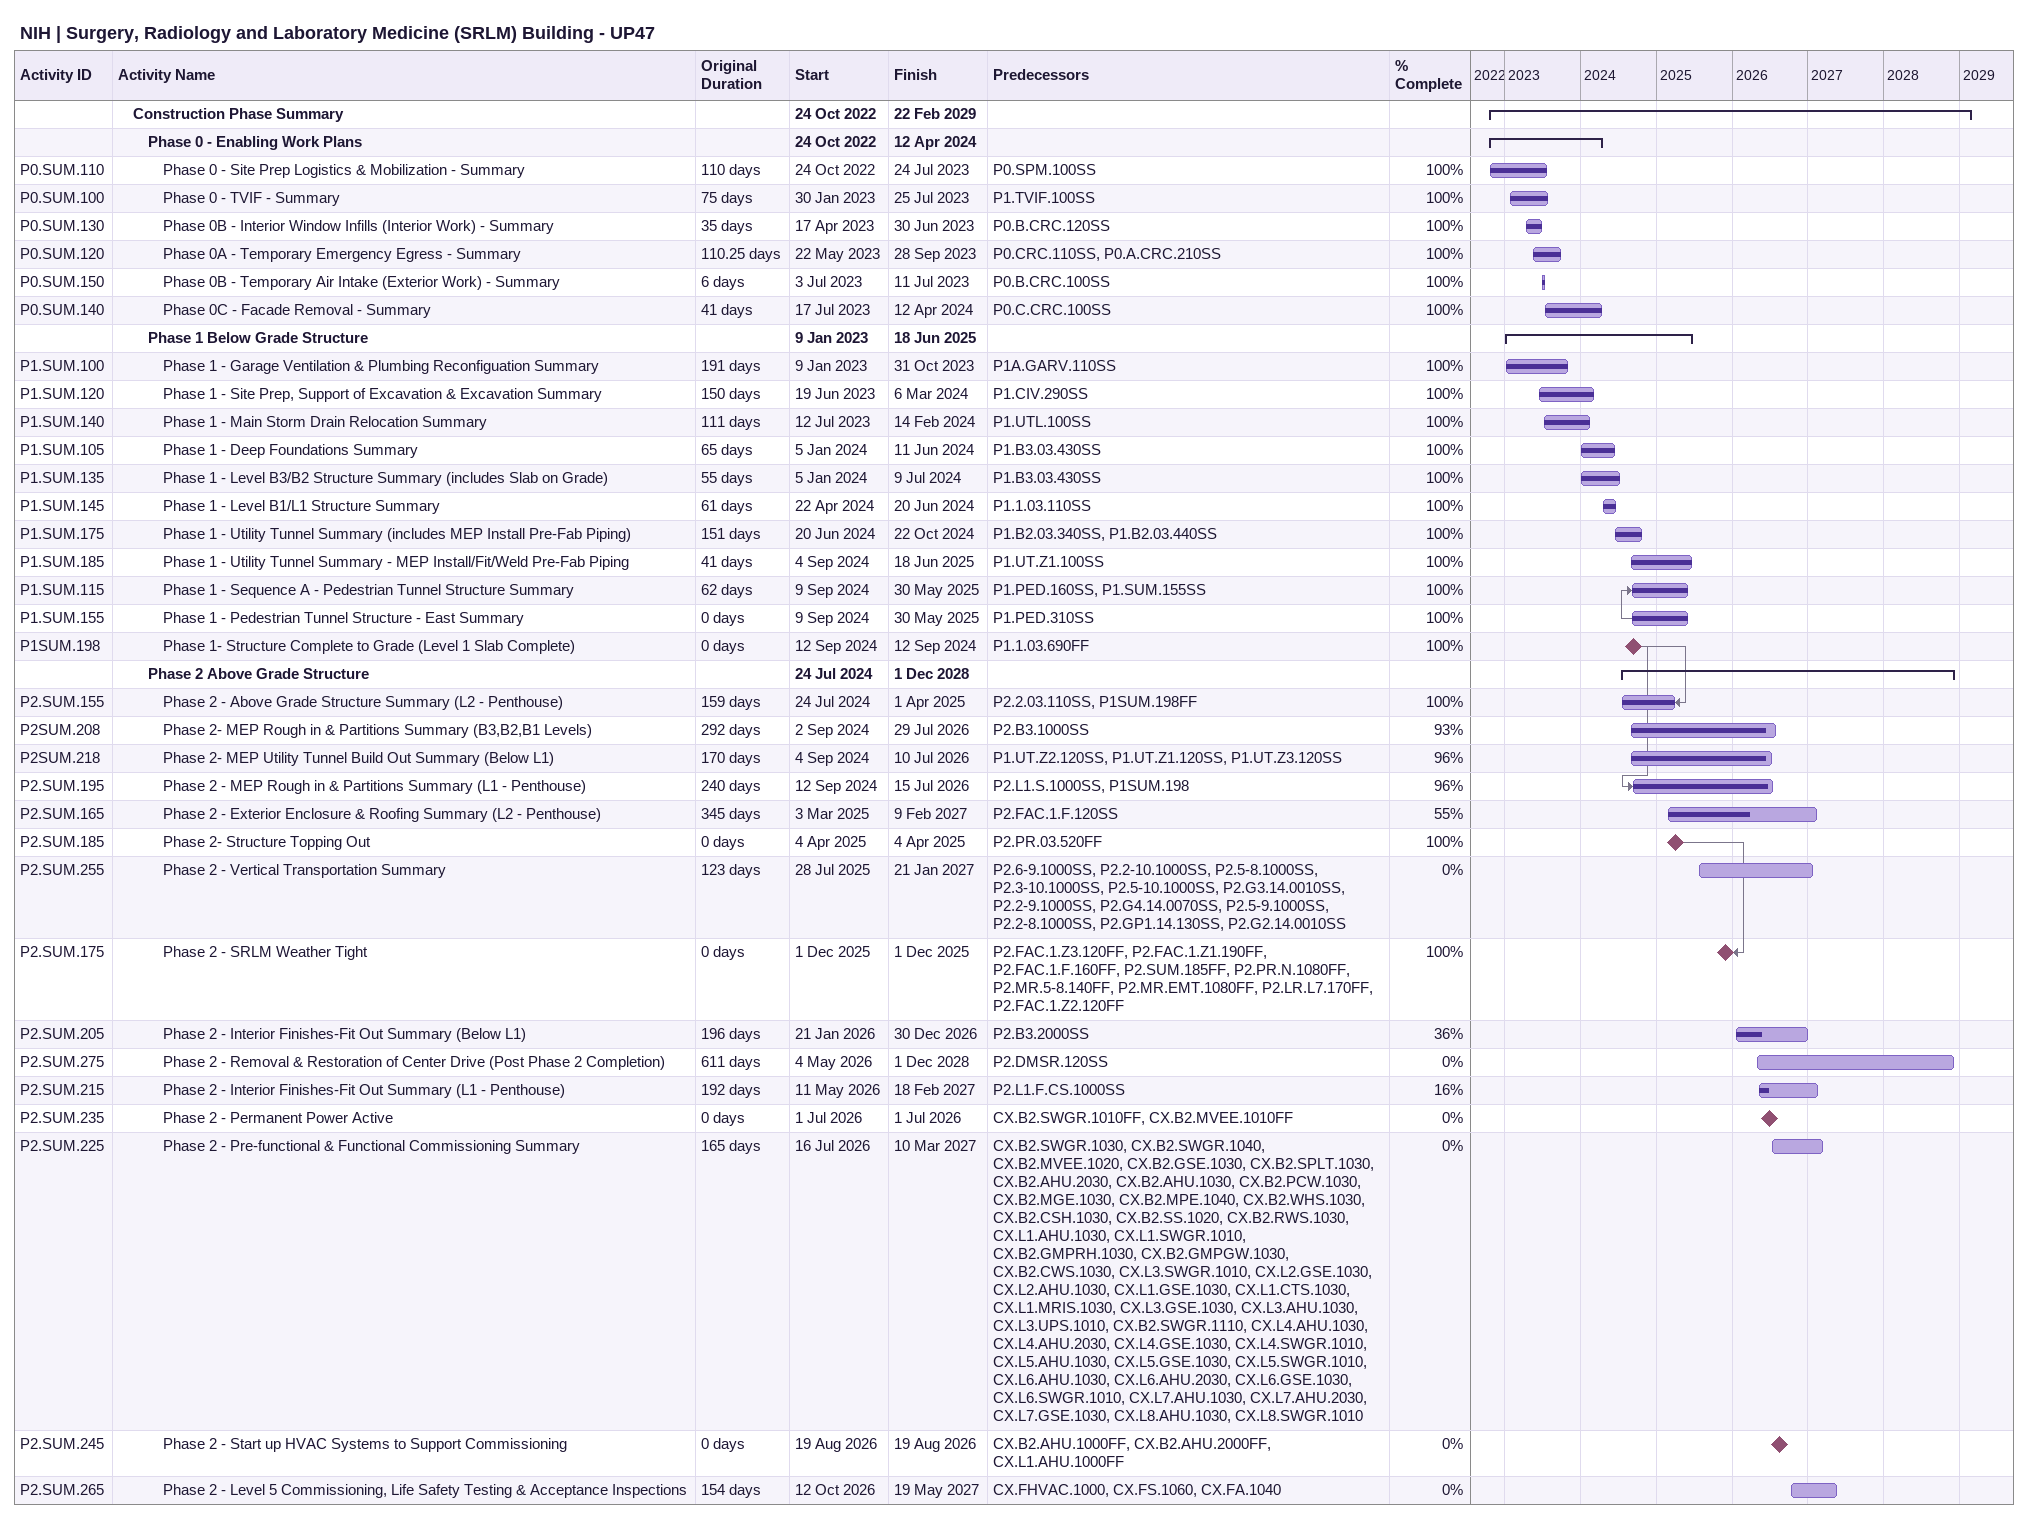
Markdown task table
NIH | Surgery, Radiology and Laboratory Medicine (SRLM) Building - UP47

| ID | Level | Task | Original duration | Start | Finish | Predecessors | % complete |
|---|---|---|---|---|---|---|---|
|  | 2 | **Construction Phase Summary** |  | 2022-10-24 | 2029-02-22 |  |  |
|  | 3 | **Phase 0 - Enabling Work Plans** |  | 2022-10-24 | 2024-04-12 |  |  |
| P0.SUM.110 | 4 | Phase 0 - Site Prep Logistics & Mobilization - Summary | 110d | 2022-10-24 | 2023-07-24 | P0.SPM.100SS | 100 |
| P0.SUM.100 | 4 | Phase 0 - TVIF - Summary | 75d | 2023-01-30 | 2023-07-25 | P1.TVIF.100SS | 100 |
| P0.SUM.130 | 4 | Phase 0B - Interior Window Infills (Interior Work) - Summary | 35d | 2023-04-17 | 2023-06-30 | P0.B.CRC.120SS | 100 |
| P0.SUM.120 | 4 | Phase 0A - Temporary Emergency Egress - Summary | 110.25d | 2023-05-22 | 2023-09-28 | P0.CRC.110SS, P0.A.CRC.210SS | 100 |
| P0.SUM.150 | 4 | Phase 0B - Temporary Air Intake (Exterior Work) - Summary | 6d | 2023-07-03 | 2023-07-11 | P0.B.CRC.100SS | 100 |
| P0.SUM.140 | 4 | Phase 0C - Facade Removal - Summary | 41d | 2023-07-17 | 2024-04-12 | P0.C.CRC.100SS | 100 |
|  | 3 | **Phase 1 Below Grade Structure** |  | 2023-01-09 | 2025-06-18 |  |  |
| P1.SUM.100 | 4 | Phase 1 - Garage Ventilation & Plumbing Reconfiguation Summary | 191d | 2023-01-09 | 2023-10-31 | P1A.GARV.110SS | 100 |
| P1.SUM.120 | 4 | Phase 1 - Site Prep, Support of Excavation & Excavation Summary | 150d | 2023-06-19 | 2024-03-06 | P1.CIV.290SS | 100 |
| P1.SUM.140 | 4 | Phase 1 - Main Storm Drain Relocation Summary | 111d | 2023-07-12 | 2024-02-14 | P1.UTL.100SS | 100 |
| P1.SUM.105 | 4 | Phase 1 - Deep Foundations Summary | 65d | 2024-01-05 | 2024-06-11 | P1.B3.03.430SS | 100 |
| P1.SUM.135 | 4 | Phase 1 - Level B3/B2 Structure Summary (includes Slab on Grade) | 55d | 2024-01-05 | 2024-07-09 | P1.B3.03.430SS | 100 |
| P1.SUM.145 | 4 | Phase 1 - Level B1/L1 Structure Summary | 61d | 2024-04-22 | 2024-06-20 | P1.1.03.110SS | 100 |
| P1.SUM.175 | 4 | Phase 1 - Utility Tunnel Summary (includes MEP Install Pre-Fab Piping) | 151d | 2024-06-20 | 2024-10-22 | P1.B2.03.340SS, P1.B2.03.440SS | 100 |
| P1.SUM.185 | 4 | Phase 1 - Utility Tunnel Summary - MEP Install/Fit/Weld Pre-Fab Piping | 41d | 2024-09-04 | 2025-06-18 | P1.UT.Z1.100SS | 100 |
| P1.SUM.115 | 4 | Phase 1 - Sequence A - Pedestrian Tunnel Structure Summary | 62d | 2024-09-09 | 2025-05-30 | P1.PED.160SS, P1.SUM.155SS | 100 |
| P1.SUM.155 | 4 | Phase 1 - Pedestrian Tunnel Structure - East Summary | 0d | 2024-09-09 | 2025-05-30 | P1.PED.310SS | 100 |
| P1SUM.198 | 4 | Phase 1- Structure Complete to Grade (Level 1 Slab Complete) | 0d | 2024-09-12 | 2024-09-12 | P1.1.03.690FF | 100 |
|  | 3 | **Phase 2 Above Grade Structure** |  | 2024-07-24 | 2028-12-01 |  |  |
| P2.SUM.155 | 4 | Phase 2 - Above Grade Structure Summary (L2 - Penthouse) | 159d | 2024-07-24 | 2025-04-01 | P2.2.03.110SS, P1SUM.198FF | 100 |
| P2SUM.208 | 4 | Phase 2- MEP Rough in & Partitions Summary (B3,B2,B1 Levels) | 292d | 2024-09-02 | 2026-07-29 | P2.B3.1000SS | 93 |
| P2SUM.218 | 4 | Phase 2- MEP Utility Tunnel Build Out Summary (Below L1) | 170d | 2024-09-04 | 2026-07-10 | P1.UT.Z2.120SS, P1.UT.Z1.120SS, P1.UT.Z3.120SS | 96 |
| P2.SUM.195 | 4 | Phase 2 - MEP Rough in & Partitions Summary (L1 - Penthouse) | 240d | 2024-09-12 | 2026-07-15 | P2.L1.S.1000SS, P1SUM.198 | 96 |
| P2.SUM.165 | 4 | Phase 2 - Exterior Enclosure & Roofing Summary (L2 - Penthouse) | 345d | 2025-03-03 | 2027-02-09 | P2.FAC.1.F.120SS | 55 |
| P2.SUM.185 | 4 | Phase 2- Structure Topping Out | 0d | 2025-04-04 | 2025-04-04 | P2.PR.03.520FF | 100 |
| P2.SUM.255 | 4 | Phase 2 - Vertical Transportation Summary | 123d | 2025-07-28 | 2027-01-21 | P2.6-9.1000SS, P2.2-10.1000SS, P2.5-8.1000SS, P2.3-10.1000SS, P2.5-10.1000SS, P2.G3.14.0010SS, P2.2-9.1000SS, P2.G4.14.0070SS, P2.5-9.1000SS, P2.2-8.1000SS, P2.GP1.14.130SS, P2.G2.14.0010SS | 0 |
| P2.SUM.175 | 4 | Phase 2 - SRLM Weather Tight | 0d | 2025-12-01 | 2025-12-01 | P2.FAC.1.Z3.120FF, P2.FAC.1.Z1.190FF, P2.FAC.1.F.160FF, P2.SUM.185FF, P2.PR.N.1080FF, P2.MR.5-8.140FF, P2.MR.EMT.1080FF, P2.LR.L7.170FF, P2.FAC.1.Z2.120FF | 100 |
| P2.SUM.205 | 4 | Phase 2 - Interior Finishes-Fit Out Summary (Below L1) | 196d | 2026-01-21 | 2026-12-30 | P2.B3.2000SS | 36 |
| P2.SUM.275 | 4 | Phase 2 - Removal & Restoration of Center Drive (Post Phase 2 Completion) | 611d | 2026-05-04 | 2028-12-01 | P2.DMSR.120SS | 0 |
| P2.SUM.215 | 4 | Phase 2 - Interior Finishes-Fit Out Summary (L1 - Penthouse) | 192d | 2026-05-11 | 2027-02-18 | P2.L1.F.CS.1000SS | 16 |
| P2.SUM.235 | 4 | Phase 2 - Permanent Power Active | 0d | 2026-07-01 | 2026-07-01 | CX.B2.SWGR.1010FF, CX.B2.MVEE.1010FF | 0 |
| P2.SUM.225 | 4 | Phase 2 - Pre-functional & Functional Commissioning Summary | 165d | 2026-07-16 | 2027-03-10 | CX.B2.SWGR.1030, CX.B2.SWGR.1040, CX.B2.MVEE.1020, CX.B2.GSE.1030, CX.B2.SPLT.1030, CX.B2.AHU.2030, CX.B2.AHU.1030, CX.B2.PCW.1030, CX.B2.MGE.1030, CX.B2.MPE.1040, CX.B2.WHS.1030, CX.B2.CSH.1030, CX.B2.SS.1020, CX.B2.RWS.1030, CX.L1.AHU.1030, CX.L1.SWGR.1010, CX.B2.GMPRH.1030, CX.B2.GMPGW.1030, CX.B2.CWS.1030, CX.L3.SWGR.1010, CX.L2.GSE.1030, CX.L2.AHU.1030, CX.L1.GSE.1030, CX.L1.CTS.1030, CX.L1.MRIS.1030, CX.L3.GSE.1030, CX.L3.AHU.1030, CX.L3.UPS.1010, CX.B2.SWGR.1110, CX.L4.AHU.1030, CX.L4.AHU.2030, CX.L4.GSE.1030, CX.L4.SWGR.1010, CX.L5.AHU.1030, CX.L5.GSE.1030, CX.L5.SWGR.1010, CX.L6.AHU.1030, CX.L6.AHU.2030, CX.L6.GSE.1030, CX.L6.SWGR.1010, CX.L7.AHU.1030, CX.L7.AHU.2030, CX.L7.GSE.1030, CX.L8.AHU.1030, CX.L8.SWGR.1010 | 0 |
| P2.SUM.245 | 4 | Phase 2 - Start up HVAC Systems to Support Commissioning | 0d | 2026-08-19 | 2026-08-19 | CX.B2.AHU.1000FF, CX.B2.AHU.2000FF, CX.L1.AHU.1000FF | 0 |
| P2.SUM.265 | 4 | Phase 2 - Level 5 Commissioning, Life Safety Testing & Acceptance Inspections | 154d | 2026-10-12 | 2027-05-19 | CX.FHVAC.1000, CX.FS.1060, CX.FA.1040 | 0 |
